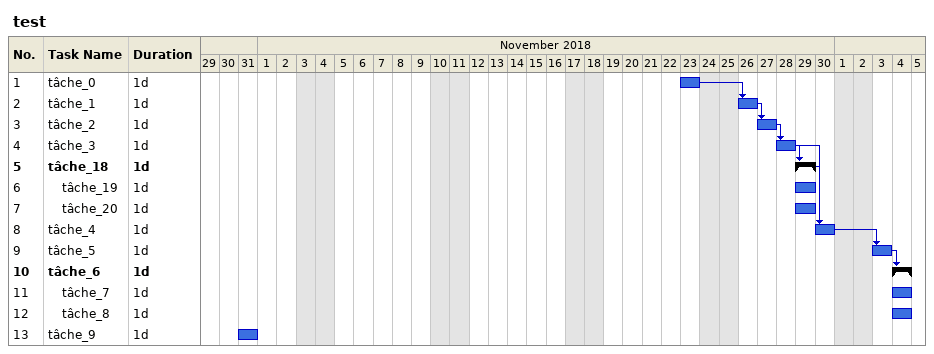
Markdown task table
test

| ID | Level | Task | Duration | Start | Finish | Predecessors |
|---|---|---|---|---|---|---|
| 1 | 1 | tâche_0 | 1d | 2018-11-23 | 2018-11-23 |  |
| 2 | 1 | tâche_1 | 1d | 2018-11-26 | 2018-11-26 | 1 |
| 3 | 1 | tâche_2 | 1d | 2018-11-27 | 2018-11-27 | 2 |
| 4 | 1 | tâche_3 | 1d | 2018-11-28 | 2018-11-28 | 3 |
| 5 | 1 | **tâche_18** | 1d | 2018-11-29 | 2018-11-29 | 4 |
| 6 | 2 | tâche_19 | 1d | 2018-11-29 | 2018-11-29 |  |
| 7 | 2 | tâche_20 | 1d | 2018-11-29 | 2018-11-29 |  |
| 8 | 1 | tâche_4 | 1d | 2018-11-30 | 2018-11-30 | 4, 5 |
| 9 | 1 | tâche_5 | 1d | 2018-12-03 | 2018-12-03 | 8 |
| 10 | 1 | **tâche_6** | 1d | 2018-12-04 | 2018-12-04 | 9 |
| 11 | 2 | tâche_7 | 1d | 2018-12-04 | 2018-12-04 |  |
| 12 | 2 | tâche_8 | 1d | 2018-12-04 | 2018-12-04 |  |
| 13 | 1 | tâche_9 | 1d | 2018-10-31 | 2018-10-31 |  |
